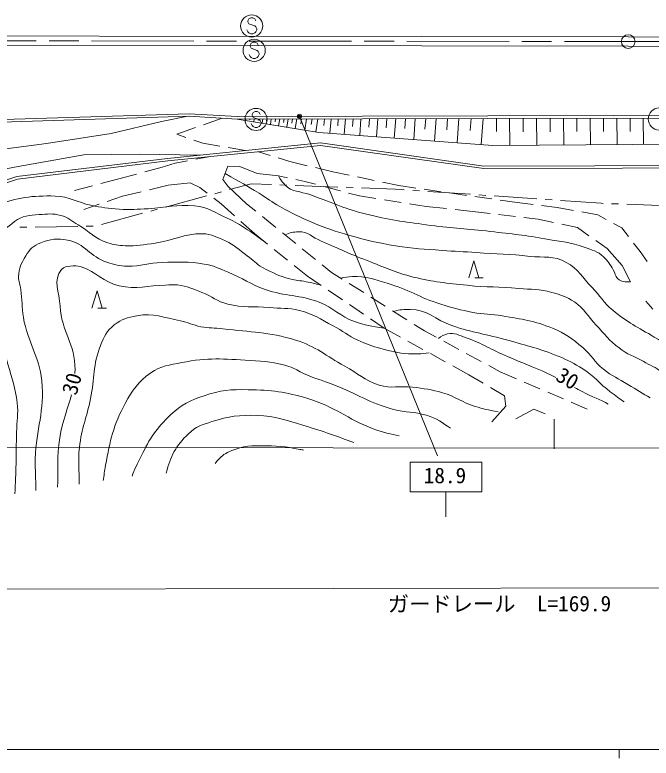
# Model space of a CAD drawing. Units: millimetres, scale not verified. Extents: x 40000 to 680000, y 20000 to 380000.
# Drawn here: x 96558 to 171258, y 204004 to 291307 of the extents above; entities that cross this region are included whole.
import ezdxf
from ezdxf.enums import TextEntityAlignment as Align

# ---------------------------------------------------------------- set-up
doc = ezdxf.new("R2010")
doc.units = ezdxf.units.MM
doc.header["$LTSCALE"] = 1000
doc.header["$PDMODE"] = 32
doc.header["$PDSIZE"] = 500
doc.linetypes.add('CHAIN', pattern=[18.5, 12, -1.5, 3.5, -1.5])
for name, color, linetype, lineweight in [('M-BGD', 7, 'Continuous', 13), ('M-BMK', 2, 'CHAIN', 13), ('M-BMK-ROW', 30, 'Continuous', 13), ('M-BMK-SRVR', 3, 'Continuous', 13), ('M-STR-HTXT', 7, 'Continuous', 13), ('M-STR-STRC', 7, 'Continuous', 13), ('M-TTL-BAND', 7, 'Continuous', 13)]:
    doc.layers.add(name, color=color, linetype=linetype, lineweight=lineweight)
doc.styles.add('ＭＳ ゴシック', font='')
doc.styles.get('ＭＳ ゴシック').set_extended_font_data('MS Gothic')

msp = doc.modelspace()

# ---------------------------------------------------------------- linework, layer by layer
at = {"layer": 'M-BGD'}
for p, q in [((118700, 278393), (120889, 279173)), ((123657, 279072), (123631, 278911)), ((124157, 279074), (124144, 278993)), ((124657, 279075), (124605, 278753)), ((125157, 279076), (125131, 278915)), ((125657, 279077), (125579, 278594)), ((126157, 279079), (126118, 278837)), ((126657, 279080), (126552, 278435)), ((127157, 279081), (127105, 278759)), ((127657, 279082), (127526, 278277)), ((128157, 279083), (128092, 278681)), ((128657, 279085), (128500, 278118)), ((129157, 279086), (129079, 278602)), ((129657, 279087), (129474, 277959)), ((130229, 279088), (130137, 278525)), ((130800, 279090), (130586, 277778)), ((131465, 279091), (131358, 278435)), ((132129, 279093), (131880, 277567)), ((132902, 279095), (132844, 278324)), ((133675, 279097), (133547, 277409)), ((134522, 279099), (134458, 278255)), ((135368, 279101), (135230, 277281)), ((136281, 279103), (136212, 278193)), ((137193, 279105), (137044, 277144)), ((138177, 279108), (138102, 278127)), ((139160, 279110), (139000, 276996)), ((140220, 279113), (140140, 278055)), ((141281, 279115), (141108, 276836)), ((142423, 279118), (142337, 277978)), ((143566, 279121), (143380, 276664)), ((144798, 279124), (144705, 277895)), ((146030, 279127), (145830, 276478)), ((147358, 279130), (147258, 277806)), ((148686, 279133), (148470, 276278)), ((150118, 279137), (150010, 277709)), ((151549, 279140), (151316, 276063)), ((153092, 279144), (153104, 277601)), ((154636, 279148), (154659, 275974)), ((156222, 279151), (156234, 277565)), ((157809, 279155), (157833, 275998)), ((159388, 279159), (159400, 277580)), ((160967, 279163), (160990, 276022)), ((162538, 279167), (162549, 277596)), ((164108, 279171), (164132, 276045)), ((165671, 279174), (165683, 277612)), ((167234, 279175), (167257, 276069)), ((168787, 279168), (168799, 277614)), ((170340, 279160), (170363, 276092)), ((115570, 277279), (117758, 278058)), ((116622, 276914), (115570, 277279)), ((118620, 276223), (117567, 276587)), ((120631, 275886), (118620, 276223)), ((123629, 275385), (121617, 275721)), ((126514, 274804), (125142, 275238)), ((115363, 273904), (116837, 274181)), ((117820, 274365), (119294, 274641)), ((128839, 274070), (127467, 274503)), ((111801, 272873), (113859, 273435)), ((113859, 273435), (115363, 273904)), ((121549, 273531), (120991, 271954)), ((122960, 273510), (121549, 273531)), ((124999, 272688), (122960, 273510)), ((130884, 273591), (128839, 274070)), ((133903, 272884), (131858, 273363)), ((108778, 272049), (110836, 272610)), ((127511, 272408), (124999, 272688)), ((128571, 272184), (127511, 272408)), ((135807, 272482), (133903, 272884)), ((106656, 271496), (108778, 272049)), ((117141, 271566), (114558, 271297)), ((118266, 271035), (117141, 271566)), ((120991, 271954), (121571, 271174)), ((130609, 271752), (129549, 271976)), ((131873, 271411), (130609, 271752)), ((138742, 271862), (136785, 272275)), ((141624, 271253), (139720, 271655)), ((103566, 270692), (105688, 271245)), ((114558, 271297), (112365, 270769)), ((119122, 270376), (118266, 271035)), ((121571, 271174), (123758, 269126)), ((134770, 270632), (132839, 271152)), ((143633, 270964), (141624, 271253)), ((146602, 270536), (144622, 270821)), ((109200, 270006), (107409, 269383)), ((111393, 270534), (109200, 270006)), ((137000, 270032), (135736, 270372)), ((138947, 269729), (137000, 270032)), ((149571, 270109), (147592, 270394)), ((152541, 269682), (150561, 269967)), ((106464, 269054), (104673, 268431)), ((120769, 269108), (119914, 269766)), ((122349, 267694), (120769, 269108)), ((123758, 269126), (124860, 268235)), ((141911, 269267), (139935, 269575)), ((144845, 268809), (142899, 269113)), ((155540, 269250), (153531, 269539)), ((157396, 269029), (155540, 269250)), ((160245, 268688), (158389, 268910)), ((147253, 268553), (144845, 268809)), ((150655, 268190), (148247, 268447)), ((152343, 267990), (150655, 268190)), ((162128, 268337), (160245, 268688)), ((164994, 267803), (163111, 268154)), ((125638, 267606), (127193, 266348)), ((155322, 267636), (153336, 267872)), ((158004, 267318), (156315, 267519)), ((159812, 266923), (158004, 267318)), ((165967, 267279), (164994, 267803)), ((124674, 265613), (123094, 267027)), ((162598, 266313), (160789, 266709)), ((163944, 265369), (162598, 266313)), ((167822, 266281), (166848, 266805)), ((168593, 265287), (167822, 266281)), ((126231, 264369), (124674, 265613)), ((127970, 265719), (129525, 264461)), ((166108, 263850), (164762, 264794)), ((128575, 262497), (127012, 263745)), ((130302, 263832), (131857, 262575)), ((167866, 261878), (166108, 263850)), ((169977, 263503), (169206, 264497)), ((170796, 262352), (169977, 263503)), ((132635, 261946), (133737, 261055)), ((149842, 260432), (150442, 262432)), ((150442, 262432), (151042, 260432)), ((130913, 260629), (129356, 261873)), ((133737, 261055), (134970, 260279)), ((168839, 259966), (167866, 261878)), ((132524, 259537), (130913, 260629)), ((150542, 260432), (151542, 260432)), ((135817, 259747), (137510, 258682)), ((105612, 256874), (106212, 258874)), ((106212, 258874), (106812, 256874)), ((135008, 257854), (133352, 258976)), ((138356, 258150), (140049, 257085)), ((171443, 256752), (170649, 257668)), ((106312, 256874), (107312, 256874)), ((137491, 256171), (135835, 257293)), ((140896, 256553), (142589, 255488)), ((139930, 254519), (138319, 255610)), ((143436, 254956), (144669, 254181)), ((141836, 253466), (139930, 254519)), ((144669, 254181), (146030, 253444)), ((144462, 252015), (142712, 252982)), ((146909, 252968), (148668, 252016)), ((147088, 250565), (145338, 251532)), ((149547, 251540), (151306, 250588)), ((149871, 249029), (147964, 250082)), ((152186, 250111), (153546, 249375)), ((151533, 248054), (149871, 249029)), ((153546, 249375), (155438, 248563)), ((156357, 248169), (158195, 247381)), ((154058, 246575), (152396, 247549)), ((154207, 245349), (154058, 246575)), ((159115, 246987), (160953, 246199)), ((152553, 243493), (154207, 245349)), ((161872, 245804), (163764, 244993)), ((157488, 244993), (155364, 243848)), ((158836, 244456), (157488, 244993))]:
    msp.add_line(p, q, dxfattribs=at)
for points in [[(68574, 288850), (144329, 288751), (168574, 288720), (217555, 288656), (264836, 288595), (318245, 288525), (369546, 288463)], [(68572, 287750), (144327, 287651), (168572, 287620), (217553, 287556), (264834, 287495), (318244, 287425), (369545, 287363)], [(68560, 278003), (82302, 278607), (117010, 279700), (122657, 279370)], [(82564, 274596), (91005, 275002), (100289, 276195), (107863, 277354), (113771, 278777), (116858, 279395)], [(82614, 278316), (117006, 279399), (122639, 279071)], [(122657, 279370), (166788, 279477), (206248, 279290), (232741, 279151)], [(82469, 267618), (83990, 268066), (96790, 272314), (114470, 274451), (132436, 276283), (151622, 273552), (216722, 273715), (232739, 278549)], [(122657, 279070), (166787, 279177), (206246, 278990), (232740, 278851)], [(122657, 279070), (132248, 277507), (152684, 275959), (218164, 276451), (232740, 278827)], [(68543, 265180), (76394, 265519), (84080, 267780), (96856, 272020), (114503, 274153), (132430, 275981), (151602, 273252), (216767, 273415), (232738, 278236)], [(118273, 274839), (111227, 274955), (104643, 274877), (96955, 273494), (90716, 272306), (85128, 271928), (82528, 272007)]]:
    msp.add_lwpolyline(points, dxfattribs=at)
for points, knots in [([(182946, 249251), (182284, 248944), (181910, 248852), (181213, 248824), (180035, 248776), (179502, 249503), (178426, 249986), (177140, 250562), (176414, 250876), (175161, 251522), (173763, 252243), (172985, 252659), (171631, 253459), (169677, 254613), (168504, 255170), (166745, 256605), (165648, 257500), (165305, 258282), (164319, 259299), (163172, 260481), (162730, 261428), (161296, 262239), (159821, 263073), (158698, 262750), (157014, 262939), (154582, 263212), (153206, 263224), (150764, 263387), (149180, 263493), (148290, 263520), (146707, 263644), (144576, 263812), (143370, 263831), (141261, 264178), (139135, 264528), (137955, 264813), (135884, 265407), (134149, 265904), (133176, 266203), (131516, 266911), (129981, 267566), (129135, 267974), (127676, 268784), (126683, 269335), (126196, 269758), (125233, 270357), (123704, 271308), (123176, 271587), (121244, 272668)], [0, 0, 0, 0, 1, 1, 1, 2, 2, 2, 3, 3, 3, 4, 4, 4, 5, 5, 5, 6, 6, 6, 7, 7, 7, 8, 8, 8, 9, 9, 9, 10, 10, 10, 11, 11, 11, 12, 12, 12, 13, 13, 13, 14, 14, 14, 15, 15, 15, 16, 16, 16, 16]), ([(127511, 272408), (127748, 271907), (127927, 271698), (128287, 271319), (129129, 270434), (130059, 270615), (131206, 270193), (133916, 269196), (135391, 268468), (138200, 267800), (140959, 267144), (142548, 266967), (145357, 266584), (148088, 266212), (149641, 266205), (152376, 265873), (154978, 265558), (156447, 265435), (159025, 264964), (160745, 264650), (161767, 264642), (163401, 264021), (164329, 263668), (164957, 263571), (165676, 262886), (166212, 262375), (166427, 262001), (166814, 261370), (167050, 260988), (167003, 260654), (167322, 260338), (167755, 259909), (168237, 259960), (168839, 259966)], [0, 0, 0, 0, 1, 1, 1, 2, 2, 2, 3, 3, 3, 4, 4, 4, 5, 5, 5, 6, 6, 6, 7, 7, 7, 8, 8, 8, 9, 9, 9, 10, 10, 10, 11, 11, 11, 11]), ([(125890, 264642), (123954, 266039), (123325, 266539), (121493, 267413), (120048, 268103), (119256, 268705), (117665, 268878), (115544, 269107), (114346, 268631), (112215, 268541), (110883, 268485), (110133, 268388), (108802, 268475), (107496, 268560), (106767, 268682), (105485, 268946), (103825, 269288), (102976, 269983), (101282, 270024), (98529, 270092), (96896, 269882), (94322, 268904), (93098, 268439), (92323, 268168), (91430, 267211), (90626, 266350), (90598, 265550), (90331, 264403), (90015, 263049), (89961, 262229), (90131, 260848), (90394, 258700), (91232, 257650), (91734, 255544), (92130, 253880), (92456, 252951), (92560, 251243), (92581, 250894), (92407, 250702), (92447, 250354), (92601, 249015), (93231, 248390), (93511, 247071), (94094, 244337), (94445, 242778), (94507, 239982), (94554, 237844), (94102, 236616), (93657, 234620)], [0, 0, 0, 0, 1, 1, 1, 2, 2, 2, 3, 3, 3, 4, 4, 4, 5, 5, 5, 6, 6, 6, 7, 7, 7, 8, 8, 8, 9, 9, 9, 10, 10, 10, 11, 11, 11, 12, 12, 12, 13, 13, 13, 14, 14, 14, 15, 15, 15, 16, 16, 16, 16]), ([(132513, 259545), (131686, 259764), (131456, 259823), (130770, 259965), (130018, 260122), (129571, 260087), (128832, 260293), (127529, 260658), (126831, 260999), (125640, 261641), (124863, 262059), (124562, 262497), (123843, 263009), (122858, 263710), (122388, 264262), (121280, 264746), (120275, 265185), (119699, 265577), (118603, 265593), (116387, 265626), (115231, 264808), (113037, 264494), (111661, 264297), (110880, 264136), (109490, 264186), (108684, 264216), (108225, 264296), (107455, 264536), (105946, 265008), (105372, 265859), (103998, 266640), (103207, 267090), (102834, 267531), (101951, 267751), (100988, 267991), (100401, 267927), (99412, 267839), (98239, 267736), (97445, 267746), (96507, 267034), (94722, 265680), (93781, 264475), (93280, 262291), (92970, 260936), (92834, 260105), (93081, 258736), (93696, 255327), (94810, 253612), (95746, 250277), (96240, 248518), (96628, 247542), (96830, 245726), (96979, 244396), (96792, 243638), (96755, 242300), (96676, 239427), (96734, 237665), (96545, 235055)], [0, 0, 0, 0, 1, 1, 1, 2, 2, 2, 3, 3, 3, 4, 4, 4, 5, 5, 5, 6, 6, 6, 7, 7, 7, 8, 8, 8, 9, 9, 9, 10, 10, 10, 11, 11, 11, 12, 12, 12, 13, 13, 13, 14, 14, 14, 15, 15, 15, 16, 16, 16, 17, 17, 17, 18, 18, 18, 19, 19, 19, 19]), ([(128288, 265462), (128895, 265732), (129234, 265807), (129866, 265833), (130987, 265879), (131484, 265165), (132519, 264730), (134627, 263845), (135774, 263265), (137910, 262448), (140011, 261644), (141153, 261058), (143335, 260512), (145765, 259905), (147184, 259815), (149674, 259540), (152026, 259281), (153365, 259404), (155721, 259182), (157234, 259040), (158117, 259112), (159582, 258710), (160671, 258411), (161307, 258213), (162244, 257584), (163448, 256775), (163777, 255919), (164786, 254878), (165826, 253807), (166308, 253087), (167493, 252180), (168496, 251412), (169222, 251235), (170323, 250616), (171192, 250127), (171736, 249938), (172538, 249346), (173549, 248599), (173958, 247994), (174857, 247116), (174932, 247044), (175004, 246974), (175074, 246907)], [0, 0, 0, 0, 1, 1, 1, 2, 2, 2, 3, 3, 3, 4, 4, 4, 5, 5, 5, 6, 6, 6, 7, 7, 7, 8, 8, 8, 9, 9, 9, 10, 10, 10, 11, 11, 11, 12, 12, 12, 13, 13, 13, 14, 14, 14, 14]), ([(139930, 254519), (138334, 254724), (137752, 254841), (136426, 255294), (134686, 255888), (134016, 256899), (132299, 257555), (129921, 258464), (128358, 258209), (125954, 259049), (124180, 259669), (123333, 260372), (121589, 261072), (120513, 261503), (119929, 261864), (118783, 262044), (116872, 262344), (115767, 262293), (113833, 262223), (112242, 262165), (111372, 261744), (109780, 261780), (108818, 261803), (108279, 261960), (107363, 262251), (105395, 262877), (104788, 264475), (102756, 264845), (101534, 265068), (100745, 264999), (99589, 264544), (98739, 264209), (98301, 263781), (97837, 262995), (97327, 262131), (97008, 261574), (96986, 260571), (96972, 259969), (97182, 259651), (97262, 259053), (97434, 257773), (97356, 257034), (97566, 255759), (98058, 252771), (99405, 251321), (99709, 248307), (100068, 244741), (99069, 242744), (98960, 239162), (98915, 237711), (99046, 236898), (99006, 235447), (99005, 235440), (99005, 235433), (99005, 235427)], [0, 0, 0, 0, 1, 1, 1, 2, 2, 2, 3, 3, 3, 4, 4, 4, 5, 5, 5, 6, 6, 6, 7, 7, 7, 8, 8, 8, 9, 9, 9, 10, 10, 10, 11, 11, 11, 12, 12, 12, 13, 13, 13, 14, 14, 14, 15, 15, 15, 16, 16, 16, 17, 17, 17, 18, 18, 18, 18]), ([(145218, 251598), (144106, 251480), (143724, 251464), (142768, 251512), (141479, 251577), (140771, 251802), (139522, 252126), (138433, 252409), (137827, 252615), (136809, 253094), (135631, 253649), (135089, 254180), (133933, 254780), (132422, 255563), (131624, 256193), (129969, 256587), (128612, 256910), (127805, 256812), (126416, 256935), (124513, 257104), (123396, 256874), (121542, 257335), (120286, 257647), (119727, 258225), (118526, 258707), (117435, 259144), (116818, 259463), (115649, 259586), (115107, 259643), (114799, 259573), (114254, 259565), (112124, 259533), (110878, 259012), (108800, 259482), (106898, 259912), (106196, 261145), (104326, 261698), (103849, 261839), (103549, 261877), (103056, 261805), (102637, 261744), (102313, 261739), (102047, 261409), (100989, 260095), (101767, 258778), (101859, 257093), (102023, 254104), (103680, 252628), (103621, 249635), (103618, 249480), (103613, 249328), (103604, 249180)], [0, 0, 0, 0, 1, 1, 1, 2, 2, 2, 3, 3, 3, 4, 4, 4, 5, 5, 5, 6, 6, 6, 7, 7, 7, 8, 8, 8, 9, 9, 9, 10, 10, 10, 11, 11, 11, 12, 12, 12, 13, 13, 13, 14, 14, 14, 15, 15, 15, 16, 16, 16, 17, 17, 17, 17]), ([(171134, 246312), (170313, 246840), (169548, 247241), (168524, 247891), (167407, 248599), (166686, 248861), (165659, 249692), (164596, 250552), (164283, 251339), (163239, 252222), (161985, 253284), (161214, 253862), (159695, 254488), (157494, 255395), (156125, 255550), (153779, 255956), (152444, 256188), (151666, 256118), (150333, 256364), (148841, 256640), (148015, 256863), (146567, 257318), (144047, 258110), (142802, 259033), (140269, 259783), (138711, 260245), (137803, 260655), (136181, 260558), (135637, 260526), (135402, 260524), (134795, 260389)], [0, 0, 0, 0, 1, 1, 1, 2, 2, 2, 3, 3, 3, 4, 4, 4, 5, 5, 5, 6, 6, 6, 7, 7, 7, 8, 8, 8, 9, 9, 9, 10, 10, 10, 10]), ([(141019, 256476), (141813, 256699), (142191, 256701), (142951, 256713), (145010, 256745), (145913, 255460), (147865, 254805), (150379, 253960), (151887, 253826), (154434, 253085), (156754, 252409), (158096, 252133), (160334, 251220), (161521, 250736), (162170, 250407), (163251, 249718), (164626, 248842), (165157, 248030), (166452, 247041), (167082, 246560), (167588, 246200), (168102, 245854)], [0, 0, 0, 0, 1, 1, 1, 2, 2, 2, 3, 3, 3, 4, 4, 4, 5, 5, 5, 6, 6, 6, 7, 7, 7, 7]), ([(153300, 244680), (152029, 244910), (151631, 245008), (150588, 245320), (149038, 245782), (148325, 246481), (146768, 246922), (145424, 247302), (144639, 247409), (143253, 247582), (141723, 247773), (140779, 247353), (139312, 247828), (137603, 248381), (136863, 249192), (135283, 250048), (133040, 251263), (131951, 252358), (129512, 253105), (126285, 254093), (124323, 254019), (120974, 254432), (119967, 254557), (119384, 254485), (118388, 254680), (117434, 254867), (116951, 255190), (115995, 255368), (114019, 255735), (112862, 256319), (110883, 255962), (109788, 255764), (109106, 255600), (108235, 254906), (107343, 254196), (107048, 253530), (106623, 252472), (105699, 250172), (105949, 248665), (105449, 246238), (104986, 243990), (104399, 242790), (104140, 240509), (103949, 238817), (104130, 237796), (104122, 236199)], [0, 0, 0, 0, 1, 1, 1, 2, 2, 2, 3, 3, 3, 4, 4, 4, 5, 5, 5, 6, 6, 6, 7, 7, 7, 8, 8, 8, 9, 9, 9, 10, 10, 10, 11, 11, 11, 12, 12, 12, 13, 13, 13, 14, 14, 14, 15, 15, 15, 15]), ([(160063, 248724), (159769, 248871), (159455, 249023), (159105, 249188), (157297, 250040), (156220, 250375), (154387, 251171), (152474, 252002), (151498, 252701), (149526, 253379), (148705, 253661), (148186, 254052), (147348, 253826), (146901, 253705), (146666, 253599), (146283, 253307)], [0, 0, 0, 0, 1, 1, 1, 2, 2, 2, 3, 3, 3, 4, 4, 4, 5, 5, 5, 5]), ([(106933, 236623), (107004, 237170), (107100, 237750), (107217, 238399), (107747, 241328), (108085, 243055), (109517, 245665), (110396, 247267), (111009, 248216), (112507, 249263), (113741, 250124), (114695, 250156), (116168, 250460), (119226, 251090), (121041, 250898), (124157, 250708), (125962, 250598), (127007, 250550), (128734, 250016), (129482, 249785), (129814, 249443), (130534, 249135), (131899, 248552), (132714, 248354), (134096, 247814), (136817, 246750), (138186, 245707), (141012, 244967), (142495, 244579), (143403, 244710), (144877, 244292), (146105, 243944), (146813, 243342), (147693, 242774)], [0, 0, 0, 0, 1, 1, 1, 2, 2, 2, 3, 3, 3, 4, 4, 4, 5, 5, 5, 6, 6, 6, 7, 7, 7, 8, 8, 8, 9, 9, 9, 10, 10, 10, 11, 11, 11, 11]), ([(110320, 237134), (110567, 237883), (110956, 238588), (111387, 239477), (112407, 241582), (113173, 242737), (114865, 244351), (116133, 245560), (117105, 246005), (118765, 246566), (120703, 247222), (121909, 247322), (123955, 247280), (126716, 247223), (128304, 247040), (130948, 246244), (134116, 245291), (135538, 243852), (138635, 242688), (139783, 242257), (140742, 242062), (141686, 241868)], [0, 0, 0, 0, 1, 1, 1, 2, 2, 2, 3, 3, 3, 4, 4, 4, 5, 5, 5, 6, 6, 6, 7, 7, 7, 7]), ([(166231, 245572), (165313, 246158), (164331, 246415), (163155, 247060), (162836, 247235), (162546, 247395), (162273, 247546)], [0, 0, 0, 0, 1, 1, 1, 2, 2, 2, 2]), ([(103205, 246695), (102786, 245083), (102159, 243671), (101840, 241616), (101485, 239326), (101645, 237809), (101561, 235812)], [0, 0, 0, 0, 1, 1, 1, 2, 2, 2, 2]), ([(114335, 237492), (114844, 239493), (115445, 240663), (116929, 242098), (117806, 242945), (118537, 243169), (119699, 243536), (121697, 244168), (122922, 244334), (125016, 244251), (127202, 244164), (128392, 243688), (130489, 243065), (132786, 242383), (134592, 241744), (136337, 241061)], [0, 0, 0, 0, 1, 1, 1, 2, 2, 2, 3, 3, 3, 4, 4, 4, 5, 5, 5, 5]), ([(120061, 238604), (120090, 238643), (120121, 238682), (120152, 238722), (120586, 239277), (120898, 239574), (121530, 239885), (122934, 240575), (123886, 240716), (125450, 240705), (127245, 240693), (128268, 240639), (130024, 240267), (130172, 240236), (130317, 240205), (130461, 240174)], [0, 0, 0, 0, 1, 1, 1, 2, 2, 2, 3, 3, 3, 4, 4, 4, 5, 5, 5, 5])]:
    msp.add_open_spline(points, degree=3, knots=knots, dxfattribs=at)
at = {"layer": 'M-BMK'}
msp.add_lwpolyline([(68573, 288300), (365007, 287914), (365807, 287913), (466230, 287890), (500215, 287739)], dxfattribs=at)
at = {"layer": 'M-BMK-ROW'}
for p, q in [((121771, 270776), (124319, 271467)), ((124319, 271467), (126677, 271379)), ((127677, 271342), (128476, 271312)), ((129475, 271275), (134472, 271088)), ((135471, 271051), (136271, 271021)), ((137270, 270983), (141224, 270836)), ((141224, 270836), (142265, 270764)), ((143262, 270695), (144061, 270640)), ((114244, 268732), (119069, 270042)), ((120034, 270304), (120806, 270514)), ((145058, 270571), (150046, 270228)), ((151044, 270159), (151842, 270104)), ((152840, 270035), (157828, 269692)), ((158826, 269623), (159624, 269568)), ((160621, 269499), (165387, 269171)), ((165387, 269171), (165610, 269163)), ((166609, 269125), (167409, 269095)), ((168408, 269057), (173404, 268869)), ((112507, 268261), (113279, 268470)), ((106716, 266689), (111541, 267999)), ((97144, 266353), (97944, 266365)), ((98944, 266380), (103943, 266457)), ((104943, 266472), (105743, 266484))]:
    msp.add_line(p, q, dxfattribs=at)
at = {"layer": 'M-BMK-SRVR'}
msp.add_circle((168573, 288170), 800, dxfattribs=at)
at = {"layer": 'M-STR-HTXT'}
for p, q in [((571131, 239978), (68511, 240502)), ((238405, 224169), (68496, 223781))]:
    msp.add_line(p, q, dxfattribs=at)
at = {"layer": 'M-STR-STRC'}
for p, q in [((124010, 290834), (123892, 290598)), ((124246, 290952), (124010, 290834)), ((124483, 290952), (124246, 290952)), ((124719, 290834), (124483, 290952)), ((124837, 290598), (124719, 290834)), ((123892, 290598), (123892, 290480)), ((123892, 290480), (124010, 290243)), ((124010, 290243), (124719, 290007)), ((124719, 290007), (124837, 289889)), ((124837, 289889), (124955, 289652)), ((123892, 289298), (123774, 289534)), ((124010, 289180), (123892, 289298)), ((124246, 289062), (124010, 289180)), ((124483, 289062), (124246, 289062)), ((124719, 289180), (124483, 289062)), ((124837, 289298), (124719, 289180)), ((124955, 289534), (124837, 289298)), ((124955, 289652), (124955, 289534)), ((124297, 287968), (124179, 287731)), ((124179, 287731), (124179, 287613)), ((124179, 287613), (124297, 287377)), ((124533, 288086), (124297, 287968)), ((124297, 287377), (125006, 287140)), ((124770, 288086), (124533, 288086)), ((125006, 287968), (124770, 288086)), ((125124, 287731), (125006, 287968)), ((124179, 286431), (124060, 286668)), ((124297, 286313), (124179, 286431)), ((125006, 287140), (125124, 287022)), ((125124, 286431), (125006, 286313)), ((125124, 287022), (125242, 286786)), ((125242, 286668), (125124, 286431)), ((125242, 286786), (125242, 286668)), ((124533, 286195), (124297, 286313)), ((124770, 286195), (124533, 286195)), ((125006, 286313), (124770, 286195)), ((124523, 279847), (124405, 279610)), ((124405, 279610), (124405, 279492)), ((124405, 279492), (124523, 279256)), ((124759, 279965), (124523, 279847)), ((124996, 279965), (124759, 279965)), ((125232, 279847), (124996, 279965)), ((125350, 279610), (125232, 279847)), ((129979, 279388), (146174, 239525)), ((124405, 278310), (124287, 278547)), ((124523, 279256), (125232, 279019)), ((125232, 279019), (125350, 278901)), ((125350, 278901), (125468, 278665)), ((125468, 278547), (125350, 278310)), ((125468, 278665), (125468, 278547)), ((124523, 278192), (124405, 278310)), ((124759, 278074), (124523, 278192)), ((124996, 278074), (124759, 278074)), ((125232, 278192), (124996, 278074)), ((125350, 278310), (125232, 278192)), ((159884, 240328), (159884, 243828)), ((142972, 238777), (151372, 238777)), ((142972, 235277), (142972, 238777)), ((151372, 238777), (151372, 235277)), ((151372, 235277), (142972, 235277)), ((147172, 235277), (147172, 232346))]:
    msp.add_line(p, q, dxfattribs=at)
for centre, radius in [((124364, 290007), 1300), ((124651, 287140), 1300), ((124878, 279019), 1300), ((172209, 279075), 1300), ((129979, 279388), 150), ((129979, 279388), 120), ((129979, 279388), 90), ((129979, 279388), 60), ((129979, 279388), 30)]:
    msp.add_circle(centre, radius, dxfattribs=at)
msp.add_point((129979, 279388), dxfattribs=at)
at = {"layer": 'M-TTL-BAND'}
for p, q in [((40000, 205000), (579000, 205000)), ((167494, 205004), (167494, 204004))]:
    msp.add_line(p, q, dxfattribs=at)

# ---------------------------------------------------------------- texts
at = {"layer": 'M-BGD', "style": 'ＭＳ ゴシック'}
for rotation, p in [(328.968, (159625, 247995)), (74.342, (104317, 246384))]:
    msp.add_text('30', height=1833, rotation=rotation, dxfattribs=at).set_placement(p, align=Align.BOTTOM_LEFT)
at = {"layer": 'M-STR-HTXT', "style": 'ＭＳ ゴシック'}
msp.add_text('ガードレール\u3000L=169.9', height=1833, rotation=0.131, dxfattribs=at).set_placement((153458, 220675), align=Align.BOTTOM_CENTER)
at = {"layer": 'M-STR-STRC', "style": 'ＭＳ ゴシック'}
msp.add_text('18.9', height=1833, dxfattribs=at).set_placement((144559, 235741), align=Align.BOTTOM_LEFT)

doc.saveas('drawing.dxf')
